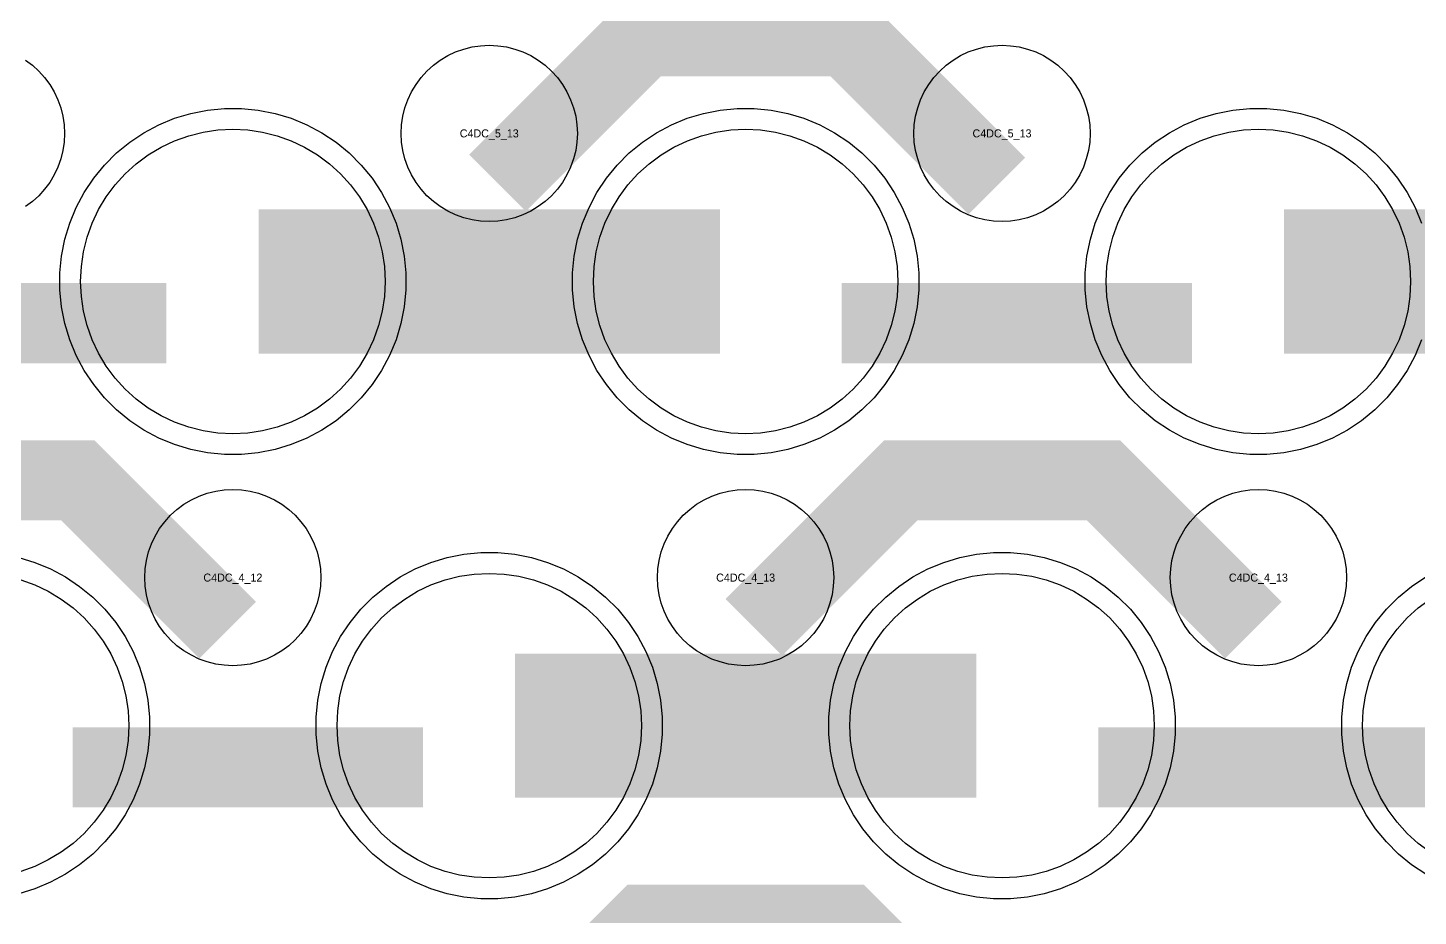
# Model space of a CAD drawing. Extents: x -11880 to 11880, y -14992 to 14992.
# Drawn here: x -7984 to -7550.1, y -14344.7 to -14067.6 of the extents above; entities that cross this region are included whole.
import ezdxf
from ezdxf.enums import TextEntityAlignment as Align

# ---------------------------------------------------------------- set-up
doc = ezdxf.new("R2010")
doc.units = 0
doc.header["$MEASUREMENT"] = 0
for name, color, linetype in [('GDS_775_DT_237', 138, 'CONTINUOUS'), ('RDL1_FS', 34, 'CONTINUOUS'), ('RDL_BS', 160, 'CONTINUOUS')]:
    doc.layers.add(name, color=color, linetype=linetype)

msp = doc.modelspace()

# ---------------------------------------------------------------- linework, layer by layer
at = {"layer": 'RDL1_FS', "color": 241, "true_color": 0xf7abae}
for points in [[(-7920, -14194.254), (-7924.657, -14194.025), (-7929.268, -14193.341), (-7933.791, -14192.209), (-7938.181, -14190.637), (-7942.395, -14188.645), (-7946.395, -14186.247), (-7950.14, -14183.469), (-7953.594, -14180.339), (-7956.724, -14176.885), (-7959.502, -14173.14), (-7961.9, -14169.14), (-7963.892, -14164.926), (-7965.464, -14160.536), (-7966.596, -14156.013), (-7967.28, -14151.402), (-7967.509, -14146.745), (-7967.28, -14142.088), (-7966.596, -14137.477), (-7965.464, -14132.954), (-7963.892, -14128.564), (-7961.9, -14124.35), (-7959.502, -14120.35), (-7956.724, -14116.605), (-7953.594, -14113.151), (-7950.14, -14110.021), (-7946.395, -14107.243), (-7942.395, -14104.845), (-7938.181, -14102.853), (-7933.791, -14101.281), (-7929.268, -14100.149), (-7924.657, -14099.465), (-7920, -14099.236), (-7915.343, -14099.465), (-7910.732, -14100.149), (-7906.209, -14101.281), (-7901.819, -14102.853), (-7897.605, -14104.845), (-7893.605, -14107.243), (-7889.86, -14110.021), (-7886.406, -14113.151), (-7883.276, -14116.605), (-7880.498, -14120.35), (-7878.1, -14124.35), (-7876.108, -14128.564), (-7874.536, -14132.954), (-7873.404, -14137.477), (-7872.72, -14142.088), (-7872.491, -14146.745), (-7872.72, -14151.402), (-7873.404, -14156.013), (-7874.536, -14160.536), (-7876.108, -14164.926), (-7878.1, -14169.14), (-7880.498, -14173.14), (-7883.276, -14176.885), (-7886.406, -14180.339), (-7889.86, -14183.469), (-7893.605, -14186.247), (-7897.605, -14188.645), (-7901.819, -14190.637), (-7906.209, -14192.209), (-7910.732, -14193.341), (-7915.343, -14194.025)], [(-7760, -14194.254), (-7764.657, -14194.025), (-7769.268, -14193.341), (-7773.791, -14192.209), (-7778.181, -14190.637), (-7782.395, -14188.645), (-7786.395, -14186.247), (-7790.14, -14183.469), (-7793.594, -14180.339), (-7796.724, -14176.885), (-7799.502, -14173.14), (-7801.9, -14169.14), (-7803.892, -14164.926), (-7805.464, -14160.536), (-7806.596, -14156.013), (-7807.28, -14151.402), (-7807.509, -14146.745), (-7807.28, -14142.088), (-7806.596, -14137.477), (-7805.464, -14132.954), (-7803.892, -14128.564), (-7801.9, -14124.35), (-7799.502, -14120.35), (-7796.724, -14116.605), (-7793.594, -14113.151), (-7790.14, -14110.021), (-7786.395, -14107.243), (-7782.395, -14104.845), (-7778.181, -14102.853), (-7773.791, -14101.281), (-7769.268, -14100.149), (-7764.657, -14099.465), (-7760, -14099.236), (-7755.343, -14099.465), (-7750.732, -14100.149), (-7746.209, -14101.281), (-7741.819, -14102.853), (-7737.605, -14104.845), (-7733.605, -14107.243), (-7729.86, -14110.021), (-7726.406, -14113.151), (-7723.276, -14116.605), (-7720.498, -14120.35), (-7718.1, -14124.35), (-7716.108, -14128.564), (-7714.536, -14132.954), (-7713.404, -14137.477), (-7712.72, -14142.088), (-7712.491, -14146.745), (-7712.72, -14151.402), (-7713.404, -14156.013), (-7714.536, -14160.536), (-7716.108, -14164.926), (-7718.1, -14169.14), (-7720.498, -14173.14), (-7723.276, -14176.885), (-7726.406, -14180.339), (-7729.86, -14183.469), (-7733.605, -14186.247), (-7737.605, -14188.645), (-7741.819, -14190.637), (-7746.209, -14192.209), (-7750.732, -14193.341), (-7755.343, -14194.025)], [(-7600, -14194.254), (-7604.657, -14194.025), (-7609.268, -14193.341), (-7613.791, -14192.209), (-7618.181, -14190.637), (-7622.395, -14188.645), (-7626.395, -14186.247), (-7630.14, -14183.469), (-7633.594, -14180.339), (-7636.724, -14176.885), (-7639.502, -14173.14), (-7641.9, -14169.14), (-7643.892, -14164.926), (-7645.464, -14160.536), (-7646.596, -14156.013), (-7647.28, -14151.402), (-7647.509, -14146.745), (-7647.28, -14142.088), (-7646.596, -14137.477), (-7645.464, -14132.954), (-7643.892, -14128.564), (-7641.9, -14124.35), (-7639.502, -14120.35), (-7636.724, -14116.605), (-7633.594, -14113.151), (-7630.14, -14110.021), (-7626.395, -14107.243), (-7622.395, -14104.845), (-7618.181, -14102.853), (-7613.791, -14101.281), (-7609.268, -14100.149), (-7604.657, -14099.465), (-7600, -14099.236), (-7595.343, -14099.465), (-7590.732, -14100.149), (-7586.209, -14101.281), (-7581.819, -14102.853), (-7577.605, -14104.845), (-7573.605, -14107.243), (-7569.86, -14110.021), (-7566.406, -14113.151), (-7563.276, -14116.605), (-7560.498, -14120.35), (-7558.1, -14124.35), (-7556.108, -14128.564), (-7554.536, -14132.954), (-7553.404, -14137.477), (-7552.72, -14142.088), (-7552.491, -14146.745), (-7552.72, -14151.402), (-7553.404, -14156.013), (-7554.536, -14160.536), (-7556.108, -14164.926), (-7558.1, -14169.14), (-7560.498, -14173.14), (-7563.276, -14176.885), (-7566.406, -14180.339), (-7569.86, -14183.469), (-7573.605, -14186.247), (-7577.605, -14188.645), (-7581.819, -14190.637), (-7586.209, -14192.209), (-7590.732, -14193.341), (-7595.343, -14194.025)], [(-7840, -14332.819), (-7844.657, -14332.59), (-7849.268, -14331.906), (-7853.791, -14330.774), (-7858.181, -14329.202), (-7862.395, -14327.21), (-7866.395, -14324.812), (-7870.14, -14322.034), (-7873.594, -14318.904), (-7876.724, -14315.45), (-7879.502, -14311.705), (-7881.9, -14307.705), (-7883.892, -14303.491), (-7885.464, -14299.101), (-7886.596, -14294.578), (-7887.28, -14289.967), (-7887.509, -14285.31), (-7887.28, -14280.653), (-7886.596, -14276.042), (-7885.464, -14271.519), (-7883.892, -14267.129), (-7881.9, -14262.915), (-7879.502, -14258.915), (-7876.724, -14255.17), (-7873.594, -14251.716), (-7870.14, -14248.586), (-7866.395, -14245.808), (-7862.395, -14243.41), (-7858.181, -14241.418), (-7853.791, -14239.846), (-7849.268, -14238.714), (-7844.657, -14238.03), (-7840, -14237.801), (-7835.343, -14238.03), (-7830.732, -14238.714), (-7826.209, -14239.846), (-7821.819, -14241.418), (-7817.605, -14243.41), (-7813.605, -14245.808), (-7809.86, -14248.586), (-7806.406, -14251.716), (-7803.276, -14255.17), (-7800.498, -14258.915), (-7798.1, -14262.915), (-7796.108, -14267.129), (-7794.536, -14271.519), (-7793.404, -14276.042), (-7792.72, -14280.653), (-7792.491, -14285.31), (-7792.72, -14289.967), (-7793.404, -14294.578), (-7794.536, -14299.101), (-7796.108, -14303.491), (-7798.1, -14307.705), (-7800.498, -14311.705), (-7803.276, -14315.45), (-7806.406, -14318.904), (-7809.86, -14322.034), (-7813.605, -14324.812), (-7817.605, -14327.21), (-7821.819, -14329.202), (-7826.209, -14330.774), (-7830.732, -14331.906), (-7835.343, -14332.59)], [(-7680, -14332.819), (-7684.657, -14332.59), (-7689.268, -14331.906), (-7693.791, -14330.774), (-7698.181, -14329.202), (-7702.395, -14327.21), (-7706.395, -14324.812), (-7710.14, -14322.034), (-7713.594, -14318.904), (-7716.724, -14315.45), (-7719.502, -14311.705), (-7721.9, -14307.705), (-7723.892, -14303.491), (-7725.464, -14299.101), (-7726.596, -14294.578), (-7727.28, -14289.967), (-7727.509, -14285.31), (-7727.28, -14280.653), (-7726.596, -14276.042), (-7725.464, -14271.519), (-7723.892, -14267.129), (-7721.9, -14262.915), (-7719.502, -14258.915), (-7716.724, -14255.17), (-7713.594, -14251.716), (-7710.14, -14248.586), (-7706.395, -14245.808), (-7702.395, -14243.41), (-7698.181, -14241.418), (-7693.791, -14239.846), (-7689.268, -14238.714), (-7684.657, -14238.03), (-7680, -14237.801), (-7675.343, -14238.03), (-7670.732, -14238.714), (-7666.209, -14239.846), (-7661.819, -14241.418), (-7657.605, -14243.41), (-7653.605, -14245.808), (-7649.86, -14248.586), (-7646.406, -14251.716), (-7643.276, -14255.17), (-7640.498, -14258.915), (-7638.1, -14262.915), (-7636.108, -14267.129), (-7634.536, -14271.519), (-7633.404, -14276.042), (-7632.72, -14280.653), (-7632.491, -14285.31), (-7632.72, -14289.967), (-7633.404, -14294.578), (-7634.536, -14299.101), (-7636.108, -14303.491), (-7638.1, -14307.705), (-7640.498, -14311.705), (-7643.276, -14315.45), (-7646.406, -14318.904), (-7649.86, -14322.034), (-7653.605, -14324.812), (-7657.605, -14327.21), (-7661.819, -14329.202), (-7666.209, -14330.774), (-7670.732, -14331.906), (-7675.343, -14332.59)]]:
    msp.add_lwpolyline(points, close=True, dxfattribs=at)
for points in [[(-7911.998, -14146.745, 45, 45, 0), (-7839.998, -14146.745, 45, 45, 0)], [(-7839.998, -14146.745, 45, 45, 0), (-7767.998, -14146.745, 45, 45, 0)], [(-7591.998, -14146.745, 45, 45, 0), (-7519.998, -14146.745, 45, 45, 0)], [(-7831.998, -14285.31, 45, 45, 0), (-7759.998, -14285.31, 45, 45, 0)], [(-7759.998, -14285.31, 45, 45, 0), (-7687.998, -14285.31, 45, 45, 0)]]:
    msp.add_lwpolyline(points, format="xyseb", dxfattribs=at)
for points in [[(-7986.209, -14239.846), (-7981.819, -14241.418), (-7977.605, -14243.41), (-7973.605, -14245.808), (-7969.86, -14248.586), (-7966.406, -14251.716), (-7963.276, -14255.17), (-7960.498, -14258.915), (-7958.1, -14262.915), (-7956.108, -14267.129), (-7954.536, -14271.519), (-7953.404, -14276.042), (-7952.72, -14280.653), (-7952.491, -14285.31), (-7952.72, -14289.967), (-7953.404, -14294.578), (-7954.536, -14299.101), (-7956.108, -14303.491), (-7958.1, -14307.705), (-7960.498, -14311.705), (-7963.276, -14315.45), (-7966.406, -14318.904), (-7969.86, -14322.034), (-7973.605, -14324.812), (-7977.605, -14327.21), (-7981.819, -14329.202), (-7986.209, -14330.774)], [(-7546.395, -14324.812), (-7550.14, -14322.034), (-7553.594, -14318.904), (-7556.724, -14315.45), (-7559.502, -14311.705), (-7561.9, -14307.705), (-7563.892, -14303.491), (-7565.464, -14299.101), (-7566.596, -14294.578), (-7567.28, -14289.967), (-7567.509, -14285.31), (-7567.28, -14280.653), (-7566.596, -14276.042), (-7565.464, -14271.519), (-7563.892, -14267.129), (-7561.9, -14262.915), (-7559.502, -14258.915), (-7556.724, -14255.17), (-7553.594, -14251.716), (-7550.14, -14248.586), (-7546.395, -14245.808)]]:
    msp.add_lwpolyline(points, dxfattribs=at)
at = {"layer": 'RDL_BS'}
for points in [[(-7837.438, -14116.059, 25, 25, 0), (-7791.623, -14070.244, 25, 25, 0), (-7758.07, -14070.244, 25, 25, 0)], [(-7681.599, -14116.958, 25, 25, 0), (-7728.313, -14070.244, 25, 25, 0), (-7758.071, -14070.244, 25, 25, 0)], [(-7921.599, -14255.523, 25, 25, 0), (-7968.313, -14208.809, 25, 25, 0), (-7998.071, -14208.809, 25, 25, 0)], [(-7757.438, -14254.624, 25, 25, 0), (-7711.623, -14208.809, 25, 25, 0), (-7678.07, -14208.809, 25, 25, 0)], [(-7601.599, -14255.523, 25, 25, 0), (-7648.313, -14208.809, 25, 25, 0), (-7678.071, -14208.809, 25, 25, 0)], [(-7837.438, -14393.184, 25, 25, 0), (-7791.623, -14347.369, 25, 25, 0), (-7758.07, -14347.369, 25, 25, 0)], [(-7681.599, -14394.083, 25, 25, 0), (-7728.313, -14347.369, 25, 25, 0), (-7758.071, -14347.369, 25, 25, 0)]]:
    msp.add_lwpolyline(points, format="xyseb", dxfattribs=at)
for points in [[(-7840, -14128.051), (-7842.693, -14127.919), (-7845.365, -14127.523), (-7847.984, -14126.866), (-7850.519, -14125.959), (-7852.956, -14124.807), (-7855.28, -14123.414), (-7857.443, -14121.811), (-7859.442, -14119.999), (-7861.254, -14118), (-7862.857, -14115.837), (-7864.25, -14113.513), (-7865.402, -14111.076), (-7866.309, -14108.541), (-7866.966, -14105.922), (-7867.362, -14103.25), (-7867.494, -14100.557), (-7867.362, -14097.864), (-7866.966, -14095.192), (-7866.309, -14092.573), (-7865.402, -14090.038), (-7864.25, -14087.601), (-7862.857, -14085.277), (-7861.254, -14083.114), (-7859.442, -14081.115), (-7857.443, -14079.303), (-7855.28, -14077.7), (-7852.956, -14076.307), (-7850.519, -14075.155), (-7847.984, -14074.248), (-7845.365, -14073.591), (-7842.693, -14073.195), (-7840, -14073.063), (-7837.307, -14073.195), (-7834.635, -14073.591), (-7832.016, -14074.248), (-7829.481, -14075.155), (-7827.044, -14076.307), (-7824.72, -14077.7), (-7822.557, -14079.303), (-7820.558, -14081.115), (-7818.746, -14083.114), (-7817.143, -14085.277), (-7815.75, -14087.601), (-7814.598, -14090.038), (-7813.691, -14092.573), (-7813.034, -14095.192), (-7812.638, -14097.864), (-7812.506, -14100.557), (-7812.638, -14103.25), (-7813.034, -14105.922), (-7813.691, -14108.541), (-7814.598, -14111.076), (-7815.75, -14113.513), (-7817.143, -14115.837), (-7818.746, -14118), (-7820.558, -14119.999), (-7822.557, -14121.811), (-7824.72, -14123.414), (-7827.044, -14124.807), (-7829.481, -14125.959), (-7832.016, -14126.866), (-7834.635, -14127.523), (-7837.307, -14127.919)], [(-7680, -14128.051), (-7682.693, -14127.919), (-7685.365, -14127.523), (-7687.984, -14126.866), (-7690.519, -14125.959), (-7692.956, -14124.807), (-7695.28, -14123.414), (-7697.443, -14121.811), (-7699.442, -14119.999), (-7701.254, -14118), (-7702.857, -14115.837), (-7704.25, -14113.513), (-7705.402, -14111.076), (-7706.309, -14108.541), (-7706.966, -14105.922), (-7707.362, -14103.25), (-7707.494, -14100.557), (-7707.362, -14097.864), (-7706.966, -14095.192), (-7706.309, -14092.573), (-7705.402, -14090.038), (-7704.25, -14087.601), (-7702.857, -14085.277), (-7701.254, -14083.114), (-7699.442, -14081.115), (-7697.443, -14079.303), (-7695.28, -14077.7), (-7692.956, -14076.307), (-7690.519, -14075.155), (-7687.984, -14074.248), (-7685.365, -14073.591), (-7682.693, -14073.195), (-7680, -14073.063), (-7677.307, -14073.195), (-7674.635, -14073.591), (-7672.016, -14074.248), (-7669.481, -14075.155), (-7667.044, -14076.307), (-7664.72, -14077.7), (-7662.557, -14079.303), (-7660.558, -14081.115), (-7658.746, -14083.114), (-7657.143, -14085.277), (-7655.75, -14087.601), (-7654.598, -14090.038), (-7653.691, -14092.573), (-7653.034, -14095.192), (-7652.638, -14097.864), (-7652.506, -14100.557), (-7652.638, -14103.25), (-7653.034, -14105.922), (-7653.691, -14108.541), (-7654.598, -14111.076), (-7655.75, -14113.513), (-7657.143, -14115.837), (-7658.746, -14118), (-7660.558, -14119.999), (-7662.557, -14121.811), (-7664.72, -14123.414), (-7667.044, -14124.807), (-7669.481, -14125.959), (-7672.016, -14126.866), (-7674.635, -14127.523), (-7677.307, -14127.919)], [(-7920, -14266.616), (-7922.693, -14266.484), (-7925.365, -14266.088), (-7927.984, -14265.431), (-7930.519, -14264.524), (-7932.956, -14263.372), (-7935.28, -14261.979), (-7937.443, -14260.376), (-7939.442, -14258.564), (-7941.254, -14256.565), (-7942.857, -14254.402), (-7944.25, -14252.078), (-7945.402, -14249.641), (-7946.309, -14247.106), (-7946.966, -14244.487), (-7947.362, -14241.815), (-7947.494, -14239.122), (-7947.362, -14236.429), (-7946.966, -14233.757), (-7946.309, -14231.138), (-7945.402, -14228.603), (-7944.25, -14226.166), (-7942.857, -14223.842), (-7941.254, -14221.679), (-7939.442, -14219.68), (-7937.443, -14217.868), (-7935.28, -14216.265), (-7932.956, -14214.872), (-7930.519, -14213.72), (-7927.984, -14212.813), (-7925.365, -14212.156), (-7922.693, -14211.76), (-7920, -14211.628), (-7917.307, -14211.76), (-7914.635, -14212.156), (-7912.016, -14212.813), (-7909.481, -14213.72), (-7907.044, -14214.872), (-7904.72, -14216.265), (-7902.557, -14217.868), (-7900.558, -14219.68), (-7898.746, -14221.679), (-7897.143, -14223.842), (-7895.75, -14226.166), (-7894.598, -14228.603), (-7893.691, -14231.138), (-7893.034, -14233.757), (-7892.638, -14236.429), (-7892.506, -14239.122), (-7892.638, -14241.815), (-7893.034, -14244.487), (-7893.691, -14247.106), (-7894.598, -14249.641), (-7895.75, -14252.078), (-7897.143, -14254.402), (-7898.746, -14256.565), (-7900.558, -14258.564), (-7902.557, -14260.376), (-7904.72, -14261.979), (-7907.044, -14263.372), (-7909.481, -14264.524), (-7912.016, -14265.431), (-7914.635, -14266.088), (-7917.307, -14266.484)], [(-7760, -14266.616), (-7762.693, -14266.484), (-7765.365, -14266.088), (-7767.984, -14265.431), (-7770.519, -14264.524), (-7772.956, -14263.372), (-7775.28, -14261.979), (-7777.443, -14260.376), (-7779.442, -14258.564), (-7781.254, -14256.565), (-7782.857, -14254.402), (-7784.25, -14252.078), (-7785.402, -14249.641), (-7786.309, -14247.106), (-7786.966, -14244.487), (-7787.362, -14241.815), (-7787.494, -14239.122), (-7787.362, -14236.429), (-7786.966, -14233.757), (-7786.309, -14231.138), (-7785.402, -14228.603), (-7784.25, -14226.166), (-7782.857, -14223.842), (-7781.254, -14221.679), (-7779.442, -14219.68), (-7777.443, -14217.868), (-7775.28, -14216.265), (-7772.956, -14214.872), (-7770.519, -14213.72), (-7767.984, -14212.813), (-7765.365, -14212.156), (-7762.693, -14211.76), (-7760, -14211.628), (-7757.307, -14211.76), (-7754.635, -14212.156), (-7752.016, -14212.813), (-7749.481, -14213.72), (-7747.044, -14214.872), (-7744.72, -14216.265), (-7742.557, -14217.868), (-7740.558, -14219.68), (-7738.746, -14221.679), (-7737.143, -14223.842), (-7735.75, -14226.166), (-7734.598, -14228.603), (-7733.691, -14231.138), (-7733.034, -14233.757), (-7732.638, -14236.429), (-7732.506, -14239.122), (-7732.638, -14241.815), (-7733.034, -14244.487), (-7733.691, -14247.106), (-7734.598, -14249.641), (-7735.75, -14252.078), (-7737.143, -14254.402), (-7738.746, -14256.565), (-7740.558, -14258.564), (-7742.557, -14260.376), (-7744.72, -14261.979), (-7747.044, -14263.372), (-7749.481, -14264.524), (-7752.016, -14265.431), (-7754.635, -14266.088), (-7757.307, -14266.484)], [(-7600, -14266.616), (-7602.693, -14266.484), (-7605.365, -14266.088), (-7607.984, -14265.431), (-7610.519, -14264.524), (-7612.956, -14263.372), (-7615.28, -14261.979), (-7617.443, -14260.376), (-7619.442, -14258.564), (-7621.254, -14256.565), (-7622.857, -14254.402), (-7624.25, -14252.078), (-7625.402, -14249.641), (-7626.309, -14247.106), (-7626.966, -14244.487), (-7627.362, -14241.815), (-7627.494, -14239.122), (-7627.362, -14236.429), (-7626.966, -14233.757), (-7626.309, -14231.138), (-7625.402, -14228.603), (-7624.25, -14226.166), (-7622.857, -14223.842), (-7621.254, -14221.679), (-7619.442, -14219.68), (-7617.443, -14217.868), (-7615.28, -14216.265), (-7612.956, -14214.872), (-7610.519, -14213.72), (-7607.984, -14212.813), (-7605.365, -14212.156), (-7602.693, -14211.76), (-7600, -14211.628), (-7597.307, -14211.76), (-7594.635, -14212.156), (-7592.016, -14212.813), (-7589.481, -14213.72), (-7587.044, -14214.872), (-7584.72, -14216.265), (-7582.557, -14217.868), (-7580.558, -14219.68), (-7578.746, -14221.679), (-7577.143, -14223.842), (-7575.75, -14226.166), (-7574.598, -14228.603), (-7573.691, -14231.138), (-7573.034, -14233.757), (-7572.638, -14236.429), (-7572.506, -14239.122), (-7572.638, -14241.815), (-7573.034, -14244.487), (-7573.691, -14247.106), (-7574.598, -14249.641), (-7575.75, -14252.078), (-7577.143, -14254.402), (-7578.746, -14256.565), (-7580.558, -14258.564), (-7582.557, -14260.376), (-7584.72, -14261.979), (-7587.044, -14263.372), (-7589.481, -14264.524), (-7592.016, -14265.431), (-7594.635, -14266.088), (-7597.307, -14266.484)]]:
    msp.add_lwpolyline(points, close=True, dxfattribs=at)
msp.add_lwpolyline([(-7984.72, -14077.7), (-7982.557, -14079.303), (-7980.558, -14081.115), (-7978.746, -14083.114), (-7977.143, -14085.277), (-7975.75, -14087.601), (-7974.598, -14090.038), (-7973.691, -14092.573), (-7973.034, -14095.192), (-7972.638, -14097.864), (-7972.506, -14100.557), (-7972.638, -14103.25), (-7973.034, -14105.922), (-7973.691, -14108.541), (-7974.598, -14111.076), (-7975.75, -14113.513), (-7977.143, -14115.837), (-7978.746, -14118), (-7980.558, -14119.999), (-7982.557, -14121.811), (-7984.72, -14123.414)], dxfattribs=at)
at = {"layer": 'RDL_BS', "color": 241, "true_color": 0xf7abae}
for points in [[(-7922.644, -14200.745), (-7927.938, -14200.228), (-7933.165, -14199.182), (-7938.205, -14197.651), (-7943.115, -14195.62), (-7947.777, -14193.128), (-7952.191, -14190.181), (-7956.292, -14186.819), (-7960.074, -14183.037), (-7963.436, -14178.936), (-7966.383, -14174.522), (-7968.875, -14169.86), (-7970.906, -14164.95), (-7972.437, -14159.91), (-7973.483, -14154.683), (-7974, -14149.389), (-7974, -14144.101), (-7973.483, -14138.807), (-7972.437, -14133.58), (-7970.906, -14128.54), (-7968.875, -14123.63), (-7966.383, -14118.968), (-7963.436, -14114.554), (-7960.074, -14110.453), (-7956.292, -14106.671), (-7952.191, -14103.309), (-7947.777, -14100.362), (-7943.115, -14097.87), (-7938.205, -14095.839), (-7933.165, -14094.308), (-7927.938, -14093.262), (-7922.644, -14092.745), (-7917.356, -14092.745), (-7912.062, -14093.262), (-7906.835, -14094.308), (-7901.795, -14095.839), (-7896.885, -14097.87), (-7892.223, -14100.362), (-7887.809, -14103.309), (-7883.708, -14106.671), (-7879.926, -14110.453), (-7876.564, -14114.554), (-7873.617, -14118.968), (-7871.125, -14123.63), (-7869.094, -14128.54), (-7867.563, -14133.58), (-7866.517, -14138.807), (-7866, -14144.101), (-7866, -14149.389), (-7866.517, -14154.683), (-7867.563, -14159.91), (-7869.094, -14164.95), (-7871.125, -14169.86), (-7873.617, -14174.522), (-7876.564, -14178.936), (-7879.926, -14183.037), (-7883.708, -14186.819), (-7887.809, -14190.181), (-7892.223, -14193.128), (-7896.885, -14195.62), (-7901.795, -14197.651), (-7906.835, -14199.182), (-7912.062, -14200.228), (-7917.356, -14200.745)], [(-7762.644, -14200.745), (-7767.938, -14200.228), (-7773.165, -14199.182), (-7778.205, -14197.651), (-7783.115, -14195.62), (-7787.777, -14193.128), (-7792.191, -14190.181), (-7796.292, -14186.819), (-7800.074, -14183.037), (-7803.436, -14178.936), (-7806.383, -14174.522), (-7808.875, -14169.86), (-7810.906, -14164.95), (-7812.437, -14159.91), (-7813.483, -14154.683), (-7814, -14149.389), (-7814, -14144.101), (-7813.483, -14138.807), (-7812.437, -14133.58), (-7810.906, -14128.54), (-7808.875, -14123.63), (-7806.383, -14118.968), (-7803.436, -14114.554), (-7800.074, -14110.453), (-7796.292, -14106.671), (-7792.191, -14103.309), (-7787.777, -14100.362), (-7783.115, -14097.87), (-7778.205, -14095.839), (-7773.165, -14094.308), (-7767.938, -14093.262), (-7762.644, -14092.745), (-7757.356, -14092.745), (-7752.062, -14093.262), (-7746.835, -14094.308), (-7741.795, -14095.839), (-7736.885, -14097.87), (-7732.223, -14100.362), (-7727.809, -14103.309), (-7723.708, -14106.671), (-7719.926, -14110.453), (-7716.564, -14114.554), (-7713.617, -14118.968), (-7711.125, -14123.63), (-7709.094, -14128.54), (-7707.563, -14133.58), (-7706.517, -14138.807), (-7706, -14144.101), (-7706, -14149.389), (-7706.517, -14154.683), (-7707.563, -14159.91), (-7709.094, -14164.95), (-7711.125, -14169.86), (-7713.617, -14174.522), (-7716.564, -14178.936), (-7719.926, -14183.037), (-7723.708, -14186.819), (-7727.809, -14190.181), (-7732.223, -14193.128), (-7736.885, -14195.62), (-7741.795, -14197.651), (-7746.835, -14199.182), (-7752.062, -14200.228), (-7757.356, -14200.745)], [(-7842.644, -14339.31), (-7847.938, -14338.793), (-7853.165, -14337.747), (-7858.205, -14336.216), (-7863.115, -14334.185), (-7867.777, -14331.693), (-7872.191, -14328.746), (-7876.292, -14325.384), (-7880.074, -14321.602), (-7883.436, -14317.501), (-7886.383, -14313.087), (-7888.875, -14308.425), (-7890.906, -14303.515), (-7892.437, -14298.475), (-7893.483, -14293.248), (-7894, -14287.954), (-7894, -14282.666), (-7893.483, -14277.372), (-7892.437, -14272.145), (-7890.906, -14267.105), (-7888.875, -14262.195), (-7886.383, -14257.533), (-7883.436, -14253.119), (-7880.074, -14249.018), (-7876.292, -14245.236), (-7872.191, -14241.874), (-7867.777, -14238.927), (-7863.115, -14236.435), (-7858.205, -14234.404), (-7853.165, -14232.873), (-7847.938, -14231.827), (-7842.644, -14231.31), (-7837.356, -14231.31), (-7832.062, -14231.827), (-7826.835, -14232.873), (-7821.795, -14234.404), (-7816.885, -14236.435), (-7812.223, -14238.927), (-7807.809, -14241.874), (-7803.708, -14245.236), (-7799.926, -14249.018), (-7796.564, -14253.119), (-7793.617, -14257.533), (-7791.125, -14262.195), (-7789.094, -14267.105), (-7787.563, -14272.145), (-7786.517, -14277.372), (-7786, -14282.666), (-7786, -14287.954), (-7786.517, -14293.248), (-7787.563, -14298.475), (-7789.094, -14303.515), (-7791.125, -14308.425), (-7793.617, -14313.087), (-7796.564, -14317.501), (-7799.926, -14321.602), (-7803.708, -14325.384), (-7807.809, -14328.746), (-7812.223, -14331.693), (-7816.885, -14334.185), (-7821.795, -14336.216), (-7826.835, -14337.747), (-7832.062, -14338.793), (-7837.356, -14339.31)], [(-7682.644, -14339.31), (-7687.938, -14338.793), (-7693.165, -14337.747), (-7698.205, -14336.216), (-7703.115, -14334.185), (-7707.777, -14331.693), (-7712.191, -14328.746), (-7716.292, -14325.384), (-7720.074, -14321.602), (-7723.436, -14317.501), (-7726.383, -14313.087), (-7728.875, -14308.425), (-7730.906, -14303.515), (-7732.437, -14298.475), (-7733.483, -14293.248), (-7734, -14287.954), (-7734, -14282.666), (-7733.483, -14277.372), (-7732.437, -14272.145), (-7730.906, -14267.105), (-7728.875, -14262.195), (-7726.383, -14257.533), (-7723.436, -14253.119), (-7720.074, -14249.018), (-7716.292, -14245.236), (-7712.191, -14241.874), (-7707.777, -14238.927), (-7703.115, -14236.435), (-7698.205, -14234.404), (-7693.165, -14232.873), (-7687.938, -14231.827), (-7682.644, -14231.31), (-7677.356, -14231.31), (-7672.062, -14231.827), (-7666.835, -14232.873), (-7661.795, -14234.404), (-7656.885, -14236.435), (-7652.223, -14238.927), (-7647.809, -14241.874), (-7643.708, -14245.236), (-7639.926, -14249.018), (-7636.564, -14253.119), (-7633.617, -14257.533), (-7631.125, -14262.195), (-7629.094, -14267.105), (-7627.563, -14272.145), (-7626.517, -14277.372), (-7626, -14282.666), (-7626, -14287.954), (-7626.517, -14293.248), (-7627.563, -14298.475), (-7629.094, -14303.515), (-7631.125, -14308.425), (-7633.617, -14313.087), (-7636.564, -14317.501), (-7639.926, -14321.602), (-7643.708, -14325.384), (-7647.809, -14328.746), (-7652.223, -14331.693), (-7656.885, -14334.185), (-7661.795, -14336.216), (-7666.835, -14337.747), (-7672.062, -14338.793), (-7677.356, -14339.31)]]:
    msp.add_lwpolyline(points, close=True, dxfattribs=at)
for points in [[(-7549.094, -14164.95), (-7551.125, -14169.86), (-7553.617, -14174.522), (-7556.564, -14178.936), (-7559.926, -14183.037), (-7563.708, -14186.819), (-7567.809, -14190.181), (-7572.223, -14193.128), (-7576.885, -14195.62), (-7581.795, -14197.651), (-7586.835, -14199.182), (-7592.062, -14200.228), (-7597.356, -14200.745), (-7602.644, -14200.745), (-7607.938, -14200.228), (-7613.165, -14199.182), (-7618.205, -14197.651), (-7623.115, -14195.62), (-7627.777, -14193.128), (-7632.191, -14190.181), (-7636.292, -14186.819), (-7640.074, -14183.037), (-7643.436, -14178.936), (-7646.383, -14174.522), (-7648.875, -14169.86), (-7650.906, -14164.95), (-7652.437, -14159.91), (-7653.483, -14154.683), (-7654, -14149.389), (-7654, -14144.101), (-7653.483, -14138.807), (-7652.437, -14133.58), (-7650.906, -14128.54), (-7648.875, -14123.63), (-7646.383, -14118.968), (-7643.436, -14114.554), (-7640.074, -14110.453), (-7636.292, -14106.671), (-7632.191, -14103.309), (-7627.777, -14100.362), (-7623.115, -14097.87), (-7618.205, -14095.839), (-7613.165, -14094.308), (-7607.938, -14093.262), (-7602.644, -14092.745), (-7597.356, -14092.745), (-7592.062, -14093.262), (-7586.835, -14094.308), (-7581.795, -14095.839), (-7576.885, -14097.87), (-7572.223, -14100.362), (-7567.809, -14103.309), (-7563.708, -14106.671), (-7559.926, -14110.453), (-7556.564, -14114.554), (-7553.617, -14118.968), (-7551.125, -14123.63), (-7549.094, -14128.54)], [(-7986.835, -14232.873), (-7981.795, -14234.404), (-7976.885, -14236.435), (-7972.223, -14238.927), (-7967.809, -14241.874), (-7963.708, -14245.236), (-7959.926, -14249.018), (-7956.564, -14253.119), (-7953.617, -14257.533), (-7951.125, -14262.195), (-7949.094, -14267.105), (-7947.563, -14272.145), (-7946.517, -14277.372), (-7946, -14282.666), (-7946, -14287.954), (-7946.517, -14293.248), (-7947.563, -14298.475), (-7949.094, -14303.515), (-7951.125, -14308.425), (-7953.617, -14313.087), (-7956.564, -14317.501), (-7959.926, -14321.602), (-7963.708, -14325.384), (-7967.809, -14328.746), (-7972.223, -14331.693), (-7976.885, -14334.185), (-7981.795, -14336.216), (-7986.835, -14337.747)], [(-7547.777, -14331.693), (-7552.191, -14328.746), (-7556.292, -14325.384), (-7560.074, -14321.602), (-7563.436, -14317.501), (-7566.383, -14313.087), (-7568.875, -14308.425), (-7570.906, -14303.515), (-7572.437, -14298.475), (-7573.483, -14293.248), (-7574, -14287.954), (-7574, -14282.666), (-7573.483, -14277.372), (-7572.437, -14272.145), (-7570.906, -14267.105), (-7568.875, -14262.195), (-7566.383, -14257.533), (-7563.436, -14253.119), (-7560.074, -14249.018), (-7556.292, -14245.236), (-7552.191, -14241.874), (-7547.777, -14238.927)]]:
    msp.add_lwpolyline(points, dxfattribs=at)
for points in [[(-8049.984, -14159.758, 25, 25, 0), (-7940.719, -14159.758, 25, 25, 0)], [(-7729.984, -14159.758, 25, 25, 0), (-7620.719, -14159.758, 25, 25, 0)], [(-7969.984, -14298.323, 25, 25, 0), (-7860.719, -14298.323, 25, 25, 0)], [(-7649.984, -14298.323, 25, 25, 0), (-7540.719, -14298.323, 25, 25, 0)]]:
    msp.add_lwpolyline(points, format="xyseb", dxfattribs=at)

# ---------------------------------------------------------------- texts
at = {"layer": 'GDS_775_DT_237'}
for s, p in [('C4DC_5_13', (-7840, -14100.557)), ('C4DC_5_13', (-7840, -14100.557)), ('C4DC_5_13', (-7680, -14100.557)), ('C4DC_5_13', (-7680, -14100.557)), ('C4DC_4_12', (-7920, -14239.122)), ('C4DC_4_12', (-7920, -14239.122)), ('C4DC_4_13', (-7760, -14239.122)), ('C4DC_4_13', (-7760, -14239.122)), ('C4DC_4_13', (-7600, -14239.122)), ('C4DC_4_13', (-7600, -14239.122))]:
    msp.add_text(s, height=2.5, dxfattribs=at).set_placement(p, align=Align.MIDDLE_CENTER)

doc.saveas('drawing.dxf')
